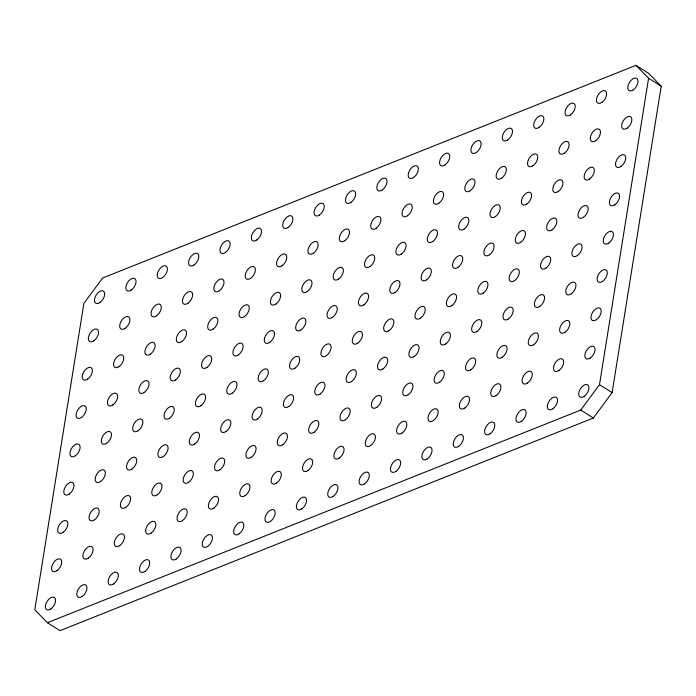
<?xml version="1.0" encoding="UTF-8"?>
<svg xmlns="http://www.w3.org/2000/svg" width="696" height="696" viewBox="0 0 696 696"><rect width="100%" height="100%" fill="white"/><g stroke="black" fill="none" stroke-linecap="round" stroke-linejoin="round"><path stroke-width="1.04" d="M47.415 622.711L580.742 410.057L599.491 384.653L648.576 78.239L635.953 65.346L102.634 277.991L83.877 303.395L34.8 609.809L47.415 622.711L60.047 630.654L593.366 418.009L612.123 392.605L661.2 86.191L648.585 73.289L635.953 65.346M648.576 78.239L661.2 86.191M599.491 384.653L612.123 392.605M580.742 410.057L593.366 418.009M207.695 546.412A7.186 4.002 -57.8 0 0 211.593 535.268A7.186 4.002 -57.8 0 0 202.754 541.357A7.186 4.002 -57.8 0 0 207.695 546.412M226.104 431.511A7.186 4.002 -57.8 0 0 229.993 420.358A7.186 4.002 -57.8 0 0 221.154 426.457A7.186 4.002 -57.8 0 0 226.104 431.511M219.962 469.809A7.186 4.002 -57.8 0 0 223.86 458.664A7.186 4.002 -57.8 0 0 215.02 464.754A7.186 4.002 -57.8 0 0 219.962 469.809M276.573 483.094A7.186 4.002 -57.8 0 0 280.471 471.949A7.186 4.002 -57.8 0 0 271.631 478.039A7.186 4.002 -57.8 0 0 276.573 483.094M270.44 521.4A7.186 4.002 -57.8 0 0 274.328 510.246A7.186 4.002 -57.8 0 0 265.498 516.345A7.186 4.002 -57.8 0 0 270.44 521.4M213.829 508.115A7.186 4.002 -57.8 0 0 217.726 496.961A7.186 4.002 -57.8 0 0 208.887 503.06A7.186 4.002 -57.8 0 0 213.829 508.115M314.079 432.286A7.186 4.002 -57.8 0 0 317.976 421.132A7.186 4.002 -57.8 0 0 309.137 427.231A7.186 4.002 -57.8 0 0 314.079 432.286M320.212 393.98A7.186 4.002 -57.8 0 0 324.11 382.835A7.186 4.002 -57.8 0 0 315.271 388.925A7.186 4.002 -57.8 0 0 320.212 393.98M338.621 279.079A7.186 4.002 -57.8 0 0 342.51 267.925A7.186 4.002 -57.8 0 0 333.68 274.024A7.186 4.002 -57.8 0 0 338.621 279.079M344.755 240.773A7.186 4.002 -57.8 0 0 348.652 229.628A7.186 4.002 -57.8 0 0 339.813 235.718A7.186 4.002 -57.8 0 0 344.755 240.773M326.354 355.682A7.186 4.002 -57.8 0 0 330.243 344.529A7.186 4.002 -57.8 0 0 321.404 350.627A7.186 4.002 -57.8 0 0 326.354 355.682M332.488 317.376A7.186 4.002 -57.8 0 0 336.377 306.231A7.186 4.002 -57.8 0 0 327.538 312.321A7.186 4.002 -57.8 0 0 332.488 317.376M350.888 202.475A7.186 4.002 -57.8 0 0 354.786 191.322A7.186 4.002 -57.8 0 0 345.947 197.42A7.186 4.002 -57.8 0 0 350.888 202.475M301.812 508.889A7.186 4.002 -57.8 0 0 305.701 497.736A7.186 4.002 -57.8 0 0 296.87 503.834A7.186 4.002 -57.8 0 0 301.812 508.889M307.945 470.583A7.186 4.002 -57.8 0 0 311.843 459.438A7.186 4.002 -57.8 0 0 303.004 465.528A7.186 4.002 -57.8 0 0 307.945 470.583M376.823 407.264A7.186 4.002 -57.8 0 0 380.721 396.12A7.186 4.002 -57.8 0 0 371.881 402.21A7.186 4.002 -57.8 0 0 376.823 407.264M382.957 368.967A7.186 4.002 -57.8 0 0 386.854 357.814A7.186 4.002 -57.8 0 0 378.015 363.912A7.186 4.002 -57.8 0 0 382.957 368.967M401.366 254.057A7.186 4.002 -57.8 0 0 405.255 242.913A7.186 4.002 -57.8 0 0 396.415 249.003A7.186 4.002 -57.8 0 0 401.366 254.057M407.499 215.76A7.186 4.002 -57.8 0 0 411.388 204.607A7.186 4.002 -57.8 0 0 402.558 210.705A7.186 4.002 -57.8 0 0 407.499 215.76M389.099 330.661A7.186 4.002 -57.8 0 0 392.988 319.516A7.186 4.002 -57.8 0 0 384.149 325.606A7.186 4.002 -57.8 0 0 389.099 330.661M395.232 292.363A7.186 4.002 -57.8 0 0 399.121 281.21A7.186 4.002 -57.8 0 0 390.282 287.309A7.186 4.002 -57.8 0 0 395.232 292.363M413.633 177.454A7.186 4.002 -57.8 0 0 417.53 166.309A7.186 4.002 -57.8 0 0 408.691 172.399A7.186 4.002 -57.8 0 0 413.633 177.454M364.556 483.868A7.186 4.002 -57.8 0 0 368.445 472.723A7.186 4.002 -57.8 0 0 359.606 478.813A7.186 4.002 -57.8 0 0 364.556 483.868M370.69 445.57A7.186 4.002 -57.8 0 0 374.579 434.417A7.186 4.002 -57.8 0 0 365.748 440.516A7.186 4.002 -57.8 0 0 370.69 445.57M408.195 394.762A7.186 4.002 -57.8 0 0 412.093 383.609A7.186 4.002 -57.8 0 0 403.254 389.708A7.186 4.002 -57.8 0 0 408.195 394.762M414.329 356.456A7.186 4.002 -57.8 0 0 418.226 345.303A7.186 4.002 -57.8 0 0 409.387 351.402A7.186 4.002 -57.8 0 0 414.329 356.456M432.738 241.555A7.186 4.002 -57.8 0 0 436.627 230.402A7.186 4.002 -57.8 0 0 427.788 236.501A7.186 4.002 -57.8 0 0 432.738 241.555M438.871 203.249A7.186 4.002 -57.8 0 0 442.76 192.096A7.186 4.002 -57.8 0 0 433.93 198.195A7.186 4.002 -57.8 0 0 438.871 203.249M420.471 318.159A7.186 4.002 -57.8 0 0 424.36 307.006A7.186 4.002 -57.8 0 0 415.521 313.104A7.186 4.002 -57.8 0 0 420.471 318.159M426.605 279.853A7.186 4.002 -57.8 0 0 430.493 268.7A7.186 4.002 -57.8 0 0 421.654 274.798A7.186 4.002 -57.8 0 0 426.605 279.853M445.005 164.952A7.186 4.002 -57.8 0 0 448.903 153.799A7.186 4.002 -57.8 0 0 440.063 159.897A7.186 4.002 -57.8 0 0 445.005 164.952M395.928 471.366A7.186 4.002 -57.8 0 0 399.817 460.213A7.186 4.002 -57.8 0 0 390.978 466.311A7.186 4.002 -57.8 0 0 395.928 471.366M402.062 433.06A7.186 4.002 -57.8 0 0 405.951 421.906A7.186 4.002 -57.8 0 0 397.12 428.005A7.186 4.002 -57.8 0 0 402.062 433.06M439.567 382.252A7.186 4.002 -57.8 0 0 443.465 371.099A7.186 4.002 -57.8 0 0 434.626 377.197A7.186 4.002 -57.8 0 0 439.567 382.252M445.701 343.946A7.186 4.002 -57.8 0 0 449.599 332.801A7.186 4.002 -57.8 0 0 440.759 338.891A7.186 4.002 -57.8 0 0 445.701 343.946M464.11 229.045A7.186 4.002 -57.8 0 0 467.999 217.891A7.186 4.002 -57.8 0 0 459.16 223.99A7.186 4.002 -57.8 0 0 464.11 229.045M470.244 190.739A7.186 4.002 -57.8 0 0 474.133 179.594A7.186 4.002 -57.8 0 0 465.302 185.684A7.186 4.002 -57.8 0 0 470.244 190.739M451.834 305.648A7.186 4.002 -57.8 0 0 455.732 294.495A7.186 4.002 -57.8 0 0 446.893 300.594A7.186 4.002 -57.8 0 0 451.834 305.648M457.977 267.342A7.186 4.002 -57.8 0 0 461.866 256.198A7.186 4.002 -57.8 0 0 453.026 262.288A7.186 4.002 -57.8 0 0 457.977 267.342M476.377 152.441A7.186 4.002 -57.8 0 0 480.275 141.288A7.186 4.002 -57.8 0 0 471.436 147.387A7.186 4.002 -57.8 0 0 476.377 152.441M427.3 458.855A7.186 4.002 -57.8 0 0 431.189 447.702A7.186 4.002 -57.8 0 0 422.35 453.801A7.186 4.002 -57.8 0 0 427.3 458.855M433.434 420.549A7.186 4.002 -57.8 0 0 437.323 409.405A7.186 4.002 -57.8 0 0 428.492 415.495A7.186 4.002 -57.8 0 0 433.434 420.549M244.505 316.602A7.186 4.002 -57.8 0 0 248.402 305.457A7.186 4.002 -57.8 0 0 239.563 311.547A7.186 4.002 -57.8 0 0 244.505 316.602M250.638 278.304A7.186 4.002 -57.8 0 0 254.536 267.151A7.186 4.002 -57.8 0 0 245.697 273.25A7.186 4.002 -57.8 0 0 250.638 278.304M232.238 393.205A7.186 4.002 -57.8 0 0 236.127 382.06A7.186 4.002 -57.8 0 0 227.287 388.15A7.186 4.002 -57.8 0 0 232.238 393.205M238.371 354.908A7.186 4.002 -57.8 0 0 242.26 343.754A7.186 4.002 -57.8 0 0 233.421 349.853A7.186 4.002 -57.8 0 0 238.371 354.908M256.772 239.998A7.186 4.002 -57.8 0 0 260.669 228.853A7.186 4.002 -57.8 0 0 251.83 234.944A7.186 4.002 -57.8 0 0 256.772 239.998M319.516 214.986A7.186 4.002 -57.8 0 0 323.414 203.832A7.186 4.002 -57.8 0 0 314.575 209.931A7.186 4.002 -57.8 0 0 319.516 214.986M301.116 329.887A7.186 4.002 -57.8 0 0 305.005 318.742A7.186 4.002 -57.8 0 0 296.165 324.832A7.186 4.002 -57.8 0 0 301.116 329.887M294.982 368.193A7.186 4.002 -57.8 0 0 298.871 357.039A7.186 4.002 -57.8 0 0 290.032 363.138A7.186 4.002 -57.8 0 0 294.982 368.193M313.383 253.283A7.186 4.002 -57.8 0 0 317.28 242.138A7.186 4.002 -57.8 0 0 308.441 248.228A7.186 4.002 -57.8 0 0 313.383 253.283M307.249 291.589A7.186 4.002 -57.8 0 0 311.138 280.436A7.186 4.002 -57.8 0 0 302.308 286.535A7.186 4.002 -57.8 0 0 307.249 291.589M288.849 406.49A7.186 4.002 -57.8 0 0 292.738 395.345A7.186 4.002 -57.8 0 0 283.898 401.435A7.186 4.002 -57.8 0 0 288.849 406.49M282.707 444.796A7.186 4.002 -57.8 0 0 286.604 433.643A7.186 4.002 -57.8 0 0 277.765 439.741A7.186 4.002 -57.8 0 0 282.707 444.796M245.201 495.604A7.186 4.002 -57.8 0 0 249.098 484.451A7.186 4.002 -57.8 0 0 240.259 490.55A7.186 4.002 -57.8 0 0 245.201 495.604M239.067 533.902A7.186 4.002 -57.8 0 0 242.956 522.757A7.186 4.002 -57.8 0 0 234.126 528.847A7.186 4.002 -57.8 0 0 239.067 533.902M288.144 227.488A7.186 4.002 -57.8 0 0 292.042 216.343A7.186 4.002 -57.8 0 0 283.202 222.433A7.186 4.002 -57.8 0 0 288.144 227.488M269.743 342.397A7.186 4.002 -57.8 0 0 273.632 331.244A7.186 4.002 -57.8 0 0 264.793 337.342A7.186 4.002 -57.8 0 0 269.743 342.397M263.61 380.695A7.186 4.002 -57.8 0 0 267.499 369.55A7.186 4.002 -57.8 0 0 258.66 375.64A7.186 4.002 -57.8 0 0 263.61 380.695M282.01 265.794A7.186 4.002 -57.8 0 0 285.908 254.64A7.186 4.002 -57.8 0 0 277.069 260.739A7.186 4.002 -57.8 0 0 282.01 265.794M275.877 304.091A7.186 4.002 -57.8 0 0 279.766 292.946A7.186 4.002 -57.8 0 0 270.935 299.036A7.186 4.002 -57.8 0 0 275.877 304.091M257.476 419.001A7.186 4.002 -57.8 0 0 261.365 407.847A7.186 4.002 -57.8 0 0 252.526 413.946A7.186 4.002 -57.8 0 0 257.476 419.001M526.855 204.024A7.186 4.002 -57.8 0 0 530.743 192.879A7.186 4.002 -57.8 0 0 521.904 198.969A7.186 4.002 -57.8 0 0 526.855 204.024M532.988 165.726A7.186 4.002 -57.8 0 0 536.877 154.573A7.186 4.002 -57.8 0 0 528.038 160.672A7.186 4.002 -57.8 0 0 532.988 165.726M514.579 280.627A7.186 4.002 -57.8 0 0 518.476 269.483A7.186 4.002 -57.8 0 0 509.637 275.572A7.186 4.002 -57.8 0 0 514.579 280.627M520.721 242.33A7.186 4.002 -57.8 0 0 524.61 231.176A7.186 4.002 -57.8 0 0 515.771 237.275A7.186 4.002 -57.8 0 0 520.721 242.33M539.122 127.42A7.186 4.002 -57.8 0 0 543.01 116.276A7.186 4.002 -57.8 0 0 534.18 122.365A7.186 4.002 -57.8 0 0 539.122 127.42M490.045 433.834A7.186 4.002 -57.8 0 0 493.934 422.69A7.186 4.002 -57.8 0 0 485.095 428.78A7.186 4.002 -57.8 0 0 490.045 433.834M496.178 395.537A7.186 4.002 -57.8 0 0 500.067 384.383A7.186 4.002 -57.8 0 0 491.228 390.482A7.186 4.002 -57.8 0 0 496.178 395.537M533.684 344.72A7.186 4.002 -57.8 0 0 537.573 333.575A7.186 4.002 -57.8 0 0 528.742 339.665A7.186 4.002 -57.8 0 0 533.684 344.72M539.818 306.423A7.186 4.002 -57.8 0 0 543.715 295.269A7.186 4.002 -57.8 0 0 534.876 301.368A7.186 4.002 -57.8 0 0 539.818 306.423M558.227 191.513A7.186 4.002 -57.8 0 0 562.116 180.368A7.186 4.002 -57.8 0 0 553.277 186.458A7.186 4.002 -57.8 0 0 558.227 191.513M564.36 153.216A7.186 4.002 -57.8 0 0 568.249 142.062A7.186 4.002 -57.8 0 0 559.41 148.161A7.186 4.002 -57.8 0 0 564.36 153.216M119.016 366.635A7.186 4.002 -57.8 0 0 122.914 355.491A7.186 4.002 -57.8 0 0 114.074 361.581A7.186 4.002 -57.8 0 0 119.016 366.635M125.149 328.338A7.186 4.002 -57.8 0 0 129.047 317.185A7.186 4.002 -57.8 0 0 120.208 323.283A7.186 4.002 -57.8 0 0 125.149 328.338M106.749 443.239A7.186 4.002 -57.8 0 0 110.638 432.094A7.186 4.002 -57.8 0 0 101.807 438.184A7.186 4.002 -57.8 0 0 106.749 443.239M112.882 404.941A7.186 4.002 -57.8 0 0 116.78 393.788A7.186 4.002 -57.8 0 0 107.941 399.887A7.186 4.002 -57.8 0 0 112.882 404.941M131.292 290.032A7.186 4.002 -57.8 0 0 135.181 278.887A7.186 4.002 -57.8 0 0 126.341 284.977A7.186 4.002 -57.8 0 0 131.292 290.032M82.206 596.446A7.186 4.002 -57.8 0 0 86.104 585.301A7.186 4.002 -57.8 0 0 77.265 591.391A7.186 4.002 -57.8 0 0 82.206 596.446M88.34 558.149A7.186 4.002 -57.8 0 0 92.237 546.995A7.186 4.002 -57.8 0 0 83.398 553.094A7.186 4.002 -57.8 0 0 88.34 558.149M75.377 455.75A7.186 4.002 -57.8 0 0 79.266 444.605A7.186 4.002 -57.8 0 0 70.435 450.695A7.186 4.002 -57.8 0 0 75.377 455.75M81.51 417.452A7.186 4.002 -57.8 0 0 85.408 406.299A7.186 4.002 -57.8 0 0 76.569 412.397A7.186 4.002 -57.8 0 0 81.51 417.452M63.11 532.353A7.186 4.002 -57.8 0 0 66.999 521.208A7.186 4.002 -57.8 0 0 58.159 527.298A7.186 4.002 -57.8 0 0 63.11 532.353M69.243 494.056A7.186 4.002 -57.8 0 0 73.132 482.902A7.186 4.002 -57.8 0 0 64.293 489.001A7.186 4.002 -57.8 0 0 69.243 494.056M87.644 379.146A7.186 4.002 -57.8 0 0 91.541 368.001A7.186 4.002 -57.8 0 0 82.702 374.091A7.186 4.002 -57.8 0 0 87.644 379.146M93.777 340.849A7.186 4.002 -57.8 0 0 97.675 329.695A7.186 4.002 -57.8 0 0 88.836 335.794A7.186 4.002 -57.8 0 0 93.777 340.849M99.919 302.543A7.186 4.002 -57.8 0 0 103.808 291.398A7.186 4.002 -57.8 0 0 94.969 297.488A7.186 4.002 -57.8 0 0 99.919 302.543M50.834 608.957A7.186 4.002 -57.8 0 0 54.732 597.812A7.186 4.002 -57.8 0 0 45.892 603.902A7.186 4.002 -57.8 0 0 50.834 608.957M56.968 570.659A7.186 4.002 -57.8 0 0 60.865 559.506A7.186 4.002 -57.8 0 0 52.026 565.604A7.186 4.002 -57.8 0 0 56.968 570.659M125.854 507.34A7.186 4.002 -57.8 0 0 129.743 496.187A7.186 4.002 -57.8 0 0 120.904 502.286A7.186 4.002 -57.8 0 0 125.854 507.34M131.988 469.034A7.186 4.002 -57.8 0 0 135.877 457.881A7.186 4.002 -57.8 0 0 127.037 463.98A7.186 4.002 -57.8 0 0 131.988 469.034M150.388 354.134A7.186 4.002 -57.8 0 0 154.286 342.98A7.186 4.002 -57.8 0 0 145.447 349.079A7.186 4.002 -57.8 0 0 150.388 354.134M156.522 315.827A7.186 4.002 -57.8 0 0 160.419 304.674A7.186 4.002 -57.8 0 0 151.58 310.773A7.186 4.002 -57.8 0 0 156.522 315.827M502.312 357.231A7.186 4.002 -57.8 0 0 506.201 346.086A7.186 4.002 -57.8 0 0 497.37 352.176A7.186 4.002 -57.8 0 0 502.312 357.231M508.445 318.933A7.186 4.002 -57.8 0 0 512.343 307.78A7.186 4.002 -57.8 0 0 503.504 313.879A7.186 4.002 -57.8 0 0 508.445 318.933M545.951 268.117A7.186 4.002 -57.8 0 0 549.849 256.972A7.186 4.002 -57.8 0 0 541.01 263.062A7.186 4.002 -57.8 0 0 545.951 268.117M552.085 229.819A7.186 4.002 -57.8 0 0 555.982 218.666A7.186 4.002 -57.8 0 0 547.143 224.765A7.186 4.002 -57.8 0 0 552.085 229.819M570.494 114.91A7.186 4.002 -57.8 0 0 574.383 103.765A7.186 4.002 -57.8 0 0 565.552 109.855A7.186 4.002 -57.8 0 0 570.494 114.91M521.417 421.324A7.186 4.002 -57.8 0 0 525.306 410.179A7.186 4.002 -57.8 0 0 516.467 416.269A7.186 4.002 -57.8 0 0 521.417 421.324M527.551 383.026A7.186 4.002 -57.8 0 0 531.44 371.873A7.186 4.002 -57.8 0 0 522.6 377.971A7.186 4.002 -57.8 0 0 527.551 383.026M470.94 369.741A7.186 4.002 -57.8 0 0 474.829 358.588A7.186 4.002 -57.8 0 0 465.998 364.687A7.186 4.002 -57.8 0 0 470.94 369.741M477.073 331.435A7.186 4.002 -57.8 0 0 480.971 320.29A7.186 4.002 -57.8 0 0 472.132 326.389A7.186 4.002 -57.8 0 0 477.073 331.435M495.482 216.534A7.186 4.002 -57.8 0 0 499.371 205.381A7.186 4.002 -57.8 0 0 490.532 211.48A7.186 4.002 -57.8 0 0 495.482 216.534M501.616 178.228A7.186 4.002 -57.8 0 0 505.505 167.084A7.186 4.002 -57.8 0 0 496.666 173.182A7.186 4.002 -57.8 0 0 501.616 178.228M483.207 293.138A7.186 4.002 -57.8 0 0 487.104 281.984A7.186 4.002 -57.8 0 0 478.265 288.083A7.186 4.002 -57.8 0 0 483.207 293.138M489.349 254.832A7.186 4.002 -57.8 0 0 493.238 243.687A7.186 4.002 -57.8 0 0 484.399 249.786A7.186 4.002 -57.8 0 0 489.349 254.832M507.749 139.931A7.186 4.002 -57.8 0 0 511.638 128.777A7.186 4.002 -57.8 0 0 502.808 134.876A7.186 4.002 -57.8 0 0 507.749 139.931M458.673 446.345A7.186 4.002 -57.8 0 0 462.562 435.191A7.186 4.002 -57.8 0 0 453.722 441.29A7.186 4.002 -57.8 0 0 458.673 446.345M464.806 408.039A7.186 4.002 -57.8 0 0 468.695 396.894A7.186 4.002 -57.8 0 0 459.856 402.993A7.186 4.002 -57.8 0 0 464.806 408.039M345.451 419.775A7.186 4.002 -57.8 0 0 349.349 408.622A7.186 4.002 -57.8 0 0 340.509 414.72A7.186 4.002 -57.8 0 0 345.451 419.775M363.86 304.874A7.186 4.002 -57.8 0 0 367.749 293.721A7.186 4.002 -57.8 0 0 358.91 299.819A7.186 4.002 -57.8 0 0 363.86 304.874M382.261 189.964A7.186 4.002 -57.8 0 0 386.158 178.811A7.186 4.002 -57.8 0 0 377.319 184.91A7.186 4.002 -57.8 0 0 382.261 189.964M333.184 496.378A7.186 4.002 -57.8 0 0 337.073 485.225A7.186 4.002 -57.8 0 0 328.234 491.324A7.186 4.002 -57.8 0 0 333.184 496.378M339.317 458.081A7.186 4.002 -57.8 0 0 343.206 446.928A7.186 4.002 -57.8 0 0 334.376 453.026A7.186 4.002 -57.8 0 0 339.317 458.081M565.056 332.218A7.186 4.002 -57.8 0 0 568.945 321.065A7.186 4.002 -57.8 0 0 560.115 327.163A7.186 4.002 -57.8 0 0 565.056 332.218M571.19 293.912A7.186 4.002 -57.8 0 0 575.087 282.767A7.186 4.002 -57.8 0 0 566.248 288.857A7.186 4.002 -57.8 0 0 571.19 293.912M589.599 179.011A7.186 4.002 -57.8 0 0 593.488 167.858A7.186 4.002 -57.8 0 0 584.649 173.956A7.186 4.002 -57.8 0 0 589.599 179.011M595.732 140.705A7.186 4.002 -57.8 0 0 599.621 129.56A7.186 4.002 -57.8 0 0 590.782 135.65A7.186 4.002 -57.8 0 0 595.732 140.705M577.323 255.615A7.186 4.002 -57.8 0 0 581.221 244.461A7.186 4.002 -57.8 0 0 572.382 250.56A7.186 4.002 -57.8 0 0 577.323 255.615M583.457 217.309A7.186 4.002 -57.8 0 0 587.354 206.164A7.186 4.002 -57.8 0 0 578.515 212.254A7.186 4.002 -57.8 0 0 583.457 217.309M601.866 102.408A7.186 4.002 -57.8 0 0 605.755 91.254A7.186 4.002 -57.8 0 0 596.924 97.353A7.186 4.002 -57.8 0 0 601.866 102.408M552.789 408.822A7.186 4.002 -57.8 0 0 556.678 397.668A7.186 4.002 -57.8 0 0 547.839 403.767A7.186 4.002 -57.8 0 0 552.789 408.822M558.923 370.516A7.186 4.002 -57.8 0 0 562.812 359.371A7.186 4.002 -57.8 0 0 553.972 365.461A7.186 4.002 -57.8 0 0 558.923 370.516M596.428 319.708A7.186 4.002 -57.8 0 0 600.317 308.554A7.186 4.002 -57.8 0 0 591.478 314.653A7.186 4.002 -57.8 0 0 596.428 319.708M602.562 281.401A7.186 4.002 -57.8 0 0 606.451 270.257A7.186 4.002 -57.8 0 0 597.62 276.347A7.186 4.002 -57.8 0 0 602.562 281.401M620.971 166.501A7.186 4.002 -57.8 0 0 624.86 155.347A7.186 4.002 -57.8 0 0 616.021 161.446A7.186 4.002 -57.8 0 0 620.971 166.501M627.105 128.195A7.186 4.002 -57.8 0 0 630.994 117.05A7.186 4.002 -57.8 0 0 622.154 123.14A7.186 4.002 -57.8 0 0 627.105 128.195M608.695 243.104A7.186 4.002 -57.8 0 0 612.593 231.951A7.186 4.002 -57.8 0 0 603.754 238.049A7.186 4.002 -57.8 0 0 608.695 243.104M614.829 204.798A7.186 4.002 -57.8 0 0 618.727 193.653A7.186 4.002 -57.8 0 0 609.887 199.743A7.186 4.002 -57.8 0 0 614.829 204.798M633.238 89.897A7.186 4.002 -57.8 0 0 637.127 78.744A7.186 4.002 -57.8 0 0 628.288 84.842A7.186 4.002 -57.8 0 0 633.238 89.897M584.162 396.311A7.186 4.002 -57.8 0 0 588.05 385.158A7.186 4.002 -57.8 0 0 579.211 391.256A7.186 4.002 -57.8 0 0 584.162 396.311M351.584 381.478A7.186 4.002 -57.8 0 0 355.482 370.324A7.186 4.002 -57.8 0 0 346.643 376.423A7.186 4.002 -57.8 0 0 351.584 381.478M369.994 266.568A7.186 4.002 -57.8 0 0 373.882 255.415A7.186 4.002 -57.8 0 0 365.043 261.513A7.186 4.002 -57.8 0 0 369.994 266.568M376.127 228.271A7.186 4.002 -57.8 0 0 380.016 217.117A7.186 4.002 -57.8 0 0 371.185 223.216A7.186 4.002 -57.8 0 0 376.127 228.271M357.727 343.171A7.186 4.002 -57.8 0 0 361.615 332.018A7.186 4.002 -57.8 0 0 352.776 338.117A7.186 4.002 -57.8 0 0 357.727 343.171M138.121 430.737A7.186 4.002 -57.8 0 0 142.01 419.584A7.186 4.002 -57.8 0 0 133.171 425.682A7.186 4.002 -57.8 0 0 138.121 430.737M144.255 392.431A7.186 4.002 -57.8 0 0 148.144 381.277A7.186 4.002 -57.8 0 0 139.313 387.376A7.186 4.002 -57.8 0 0 144.255 392.431M162.664 277.53A7.186 4.002 -57.8 0 0 166.553 266.377A7.186 4.002 -57.8 0 0 157.714 272.475A7.186 4.002 -57.8 0 0 162.664 277.53M113.579 583.944A7.186 4.002 -57.8 0 0 117.476 572.791A7.186 4.002 -57.8 0 0 108.637 578.889A7.186 4.002 -57.8 0 0 113.579 583.944M119.712 545.638A7.186 4.002 -57.8 0 0 123.61 534.485A7.186 4.002 -57.8 0 0 114.77 540.583A7.186 4.002 -57.8 0 0 119.712 545.638M157.226 494.83A7.186 4.002 -57.8 0 0 161.115 483.677A7.186 4.002 -57.8 0 0 152.276 489.775A7.186 4.002 -57.8 0 0 157.226 494.83M163.36 456.524A7.186 4.002 -57.8 0 0 167.249 445.379A7.186 4.002 -57.8 0 0 158.41 451.469A7.186 4.002 -57.8 0 0 163.36 456.524M181.76 341.623A7.186 4.002 -57.8 0 0 185.658 330.47A7.186 4.002 -57.8 0 0 176.819 336.568A7.186 4.002 -57.8 0 0 181.76 341.623M187.894 303.317A7.186 4.002 -57.8 0 0 191.791 292.172A7.186 4.002 -57.8 0 0 182.952 298.262A7.186 4.002 -57.8 0 0 187.894 303.317M169.493 418.226A7.186 4.002 -57.8 0 0 173.382 407.073A7.186 4.002 -57.8 0 0 164.543 413.172A7.186 4.002 -57.8 0 0 169.493 418.226M175.627 379.92A7.186 4.002 -57.8 0 0 179.516 368.776A7.186 4.002 -57.8 0 0 170.685 374.866A7.186 4.002 -57.8 0 0 175.627 379.92M194.036 265.019A7.186 4.002 -57.8 0 0 197.925 253.866A7.186 4.002 -57.8 0 0 189.086 259.965A7.186 4.002 -57.8 0 0 194.036 265.019M144.951 571.433A7.186 4.002 -57.8 0 0 148.848 560.28A7.186 4.002 -57.8 0 0 140.009 566.379A7.186 4.002 -57.8 0 0 144.951 571.433M151.084 533.127A7.186 4.002 -57.8 0 0 154.982 521.983A7.186 4.002 -57.8 0 0 146.143 528.073A7.186 4.002 -57.8 0 0 151.084 533.127M176.323 558.923A7.186 4.002 -57.8 0 0 180.221 547.769A7.186 4.002 -57.8 0 0 171.381 553.868A7.186 4.002 -57.8 0 0 176.323 558.923M182.456 520.625A7.186 4.002 -57.8 0 0 186.354 509.472A7.186 4.002 -57.8 0 0 177.515 515.571A7.186 4.002 -57.8 0 0 182.456 520.625M194.732 444.022A7.186 4.002 -57.8 0 0 198.621 432.868A7.186 4.002 -57.8 0 0 189.782 438.967A7.186 4.002 -57.8 0 0 194.732 444.022M188.59 482.319A7.186 4.002 -57.8 0 0 192.488 471.166A7.186 4.002 -57.8 0 0 183.648 477.265A7.186 4.002 -57.8 0 0 188.59 482.319M213.133 329.112A7.186 4.002 -57.8 0 0 217.03 317.959A7.186 4.002 -57.8 0 0 208.191 324.058A7.186 4.002 -57.8 0 0 213.133 329.112M219.266 290.815A7.186 4.002 -57.8 0 0 223.164 279.661A7.186 4.002 -57.8 0 0 214.325 285.76A7.186 4.002 -57.8 0 0 219.266 290.815M200.866 405.716A7.186 4.002 -57.8 0 0 204.755 394.562A7.186 4.002 -57.8 0 0 195.915 400.661A7.186 4.002 -57.8 0 0 200.866 405.716M206.999 367.418A7.186 4.002 -57.8 0 0 210.888 356.265A7.186 4.002 -57.8 0 0 202.058 362.364A7.186 4.002 -57.8 0 0 206.999 367.418M225.4 252.509A7.186 4.002 -57.8 0 0 229.297 241.355A7.186 4.002 -57.8 0 0 220.458 247.454A7.186 4.002 -57.8 0 0 225.4 252.509M251.334 457.298A7.186 4.002 -57.8 0 0 255.232 446.153A7.186 4.002 -57.8 0 0 246.393 452.243A7.186 4.002 -57.8 0 0 251.334 457.298M590.295 358.005A7.186 4.002 -57.8 0 0 594.184 346.86A7.186 4.002 -57.8 0 0 585.345 352.95A7.186 4.002 -57.8 0 0 590.295 358.005M94.482 519.842A7.186 4.002 -57.8 0 0 98.371 508.698A7.186 4.002 -57.8 0 0 89.532 514.788A7.186 4.002 -57.8 0 0 94.482 519.842M100.616 481.545A7.186 4.002 -57.8 0 0 104.504 470.392A7.186 4.002 -57.8 0 0 95.665 476.49A7.186 4.002 -57.8 0 0 100.616 481.545"/></g></svg>
